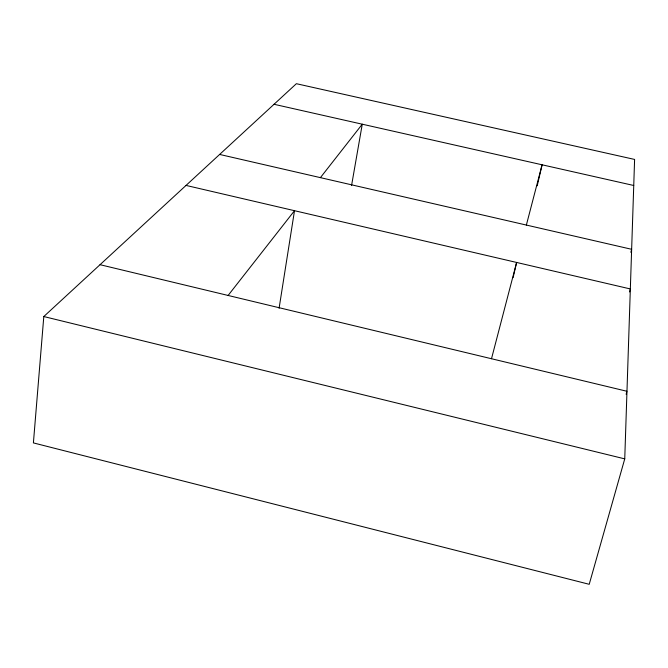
<?xml version="1.0" encoding="UTF-8"?>
<svg xmlns="http://www.w3.org/2000/svg" width="668" height="668" viewBox="0 0 668 668"><rect width="100%" height="100%" fill="white"/><g stroke="black" fill="none" stroke-linecap="round" stroke-linejoin="round"><path stroke-width="1" d="M624.747 458.874L634.6 159.435L296.375 83.7L43.804 316.54L33.4 442.901L589.218 584.3L624.747 458.874L43.804 316.54M279.09 308.257L294.504 210.696L228.105 295.456M351.552 185.587L362.265 124.198L320.406 177.638M513.107 277.629L516.615 262.457L491.498 358.733M537.214 185.796L542.09 164.796L526.367 225.058M630.834 252.32L631.377 250.3M629.54 291.933L630.341 288.952L186.038 185.42M626.133 394.295L626.693 392.283M274.047 104.283L633.74 185.487M219.647 154.442L631.644 249.298M100.041 264.695L626.968 391.281"/></g></svg>
